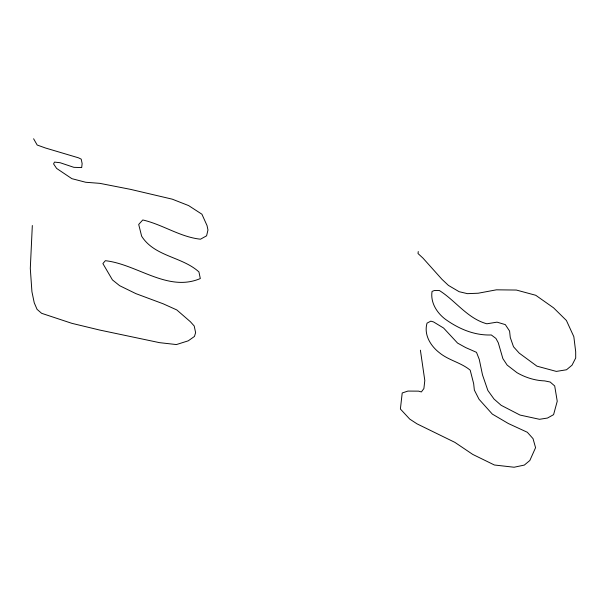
<?xml version="1.0" encoding="UTF-8"?>
<svg xmlns="http://www.w3.org/2000/svg" width="606" height="606" viewBox="0 0 606 606"><rect width="100%" height="100%" fill="white"/><g stroke="black" fill="none" stroke-linecap="round" stroke-linejoin="round"><path stroke-width="0.91" d="M32.323 225.508L30.3 268.458L31.936 291.766L34.247 302.818L37.072 309.363L41.617 313.31L71.856 323.331L99.626 330.035L159.522 342.655L176.422 344.564L188.261 340.822L194.458 336.444L195.609 332.633L194.215 325.998L190.42 321.763L176.785 309.931L163.219 303.818L135.85 293.615L119.632 285.684L112.443 279.911L102.884 263.587L105.353 260.694C137.244 264.239 167.779 292.486 200.313 278.548L198.927 271.912C181.974 256.55 154.651 256.717 141.645 236.219L138.698 224.455L142.774 219.963C162.62 224.508 180.202 237.075 200.503 239.196L206.593 235.817L207.964 230.007L207.04 225.583L201.912 214.206L188.625 205.593L172.24 199.162L130.555 189.367L99.861 183.353L85.719 182.262L71.864 178.664L56.623 168.43L53.578 163.893L54.495 162.09L60.123 162.726L73.864 167.332L81.681 167.582L82.136 163.567L81.212 159.143L78.507 157.825L45.397 147.978L37.171 145.016L33.603 138.766M418.254 251.543L418.026 253.55L422.996 258.141L441.986 279.343L448.432 285.403L459.128 291.698L467.461 293.66L478.21 293.221L496.428 289.82L516.373 290.047L535.742 295.281L553.573 307.84L566.405 320.476L573.837 336.686L575.692 351.753L575.7 357.979L572.026 365.183L566.519 369.766L556.346 371.41L536.969 366.175L519.198 353.109L513.502 346.753L510.275 337.497L509.578 331.065L505.313 324.611L497.034 322.15L486.868 323.793C467.468 318.544 455.621 300.705 439.297 290.471L434.297 290.539L432.055 291.433C430.275 302.409 436.82 312.787 445.312 319.218C458.825 328.899 474.437 335.603 491.307 334.966L495.905 338.406L498.268 342.738L502.882 358.631L507.146 365.085L516.979 372.675A42.367 28.459 25.3 0 0 544.574 380.879L550.15 382.015L554.695 385.961L557.24 401.233L553.581 414.663L547.491 418.042L539.507 419.299L520.016 415.057L501.154 405.308L494.019 399.036L487.86 390.469L482.497 374.872L479.263 359.388L476.498 352.344L465.628 347.556L457.575 343.094L443.592 328.043L433.585 321.96L430.828 321.142L427.041 323.127C423.662 334.633 430.51 345.829 439.373 352.715C448.675 360.396 460.871 362.456 470.195 370.175L473.657 383.651L474.354 390.082L479.02 399.248L492.314 414.087L508.358 423.526L527.334 432.275L533.03 438.63L535.568 447.682L529.833 460.499L524.326 465.082L514.1 467.234L494.382 464.999L472.763 454.424L454.871 442.365L417.034 423.859L409.732 419.094L400.392 409.012L402.21 392.976L407.914 391.075L418.61 391.143L421.367 391.961L423.889 388.56L424.806 380.538L420.397 350.192"/></g></svg>
